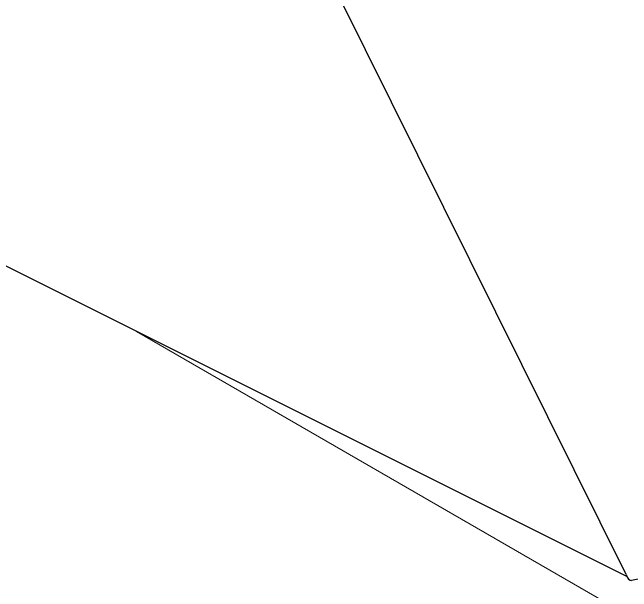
# Model space of a CAD drawing. Header units: millimetres. Extents: x 221 to 2771, y 196 to 840.
# Drawn here: x 928.79 to 934.89, y 301.94 to 307.65 of the extents above; entities that cross this region are included whole.
import ezdxf

# ---------------------------------------------------------------- set-up
doc = ezdxf.new("R2010")
doc.units = ezdxf.units.MM

# ---------------------------------------------------------------- blocks, each defined once
blk = doc.blocks.new('K-2-A')
at = {"color": 0}
for p, q in [((-1399.225, -9228.418), (-1900.302, -8977.88)), ((-1399.321, -9228.157), (-1445.876, -9134.384)), ((-1391.278, -9227.431), (-1398.59, -9228.927))]:
    blk.add_line(p, q, dxfattribs=at)
blk.add_ellipse((-1398.825, -9228.056), major_axis=(0.26, -0.865), ratio=0.558745, start_param=4.66205, end_param=6.232846, dxfattribs=at)
blk.add_ellipse((-1398.825, -9228.056), major_axis=(0.26, -0.865), ratio=0.558745, start_param=4.66205, end_param=6.232846, dxfattribs=at)

msp = doc.modelspace()

# ---------------------------------------------------------------- linework, layer by layer
at = {"color": 8, "linetype": 'Continuous', "lineweight": 15}
msp.add_line((930.0096, 304.5015), (1046.3806, 237.3499), dxfattribs=at)

# ---------------------------------------------------------------- block references
at = {"color": 7, "xscale": 0.075, "yscale": 0.075, "zscale": 0.075}
msp.add_blockref('K-2-A', (1039.7868, 994.2153), dxfattribs=at)

doc.saveas('drawing.dxf')
